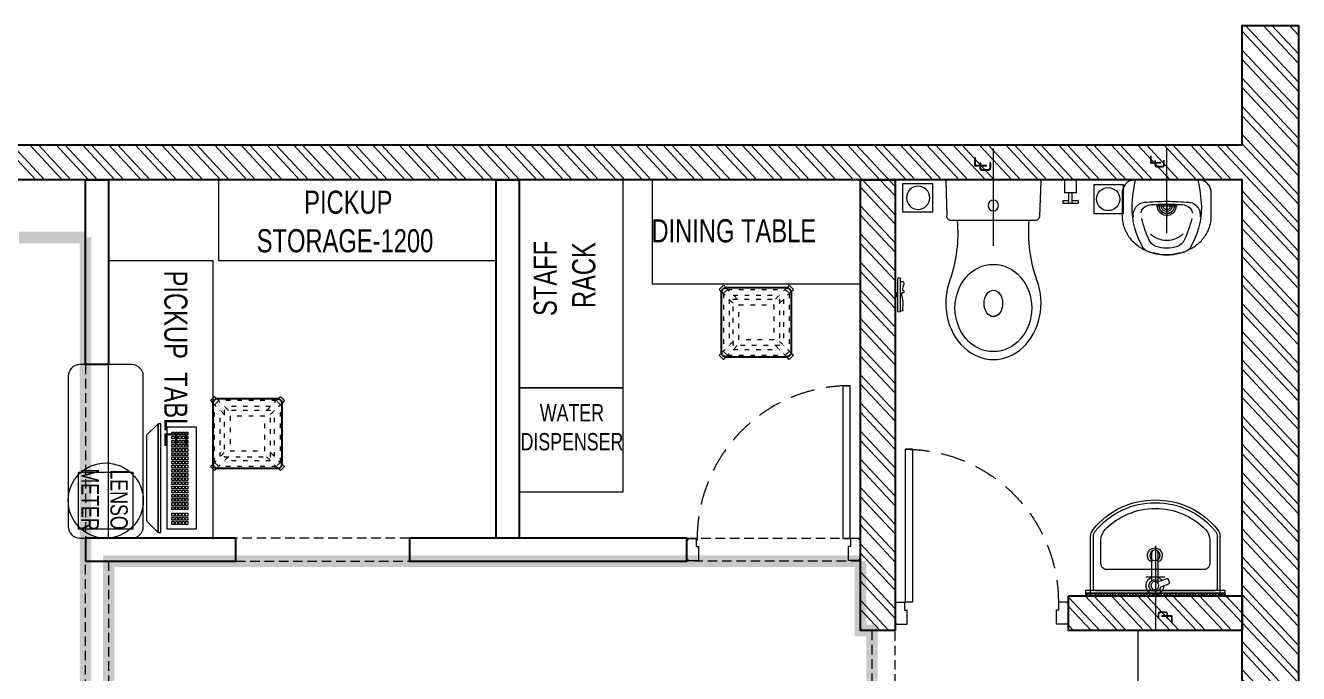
# Model space of a CAD drawing. Header units: feet. Extents: x 2862906 to 2880281, y -6061005 to -6054108.
# Drawn here: x 2874778 to 2880281, y -6056911 to -6054108 of the extents above; entities that cross this region are included whole.
import ezdxf

# ---------------------------------------------------------------- set-up
doc = ezdxf.new("R2010")
doc.units = ezdxf.units.FT
doc.header["$LTSCALE"] = 33
doc.header["$MEASUREMENT"] = 0
for name, pattern in [('a_p6_plan_L18$0$HIDDEN', [0.375, 0.25, -0.125]), ('ACAD_ISO03W100', [30, 12, -18]), ('CENTER', [2, 1.25, -0.25, 0.25, -0.25]), ('DOT2', [0.125, 0, -0.125]), ('HIDDEN', [9.525, 6.35, -3.175]), ('HIDDEN2', [4.7625, 3.175, -1.5875])]:
    doc.linetypes.add(name, pattern=pattern)
doc.layers.add('A-WALL', color=1, linetype='Continuous')
doc.layers.add('LAMINATE FINISH', color=80, linetype='Continuous')
for name, color, linetype, lineweight in [('centerline-toilets', 2, 'CENTER', 13), ('Door', 2, 'Continuous', 13), ('ele', 252, 'Continuous', 13), ('Fhitting', 152, 'Continuous', 30), ('LENS-CURTAIN', 5, 'a_p6_plan_L18$0$HIDDEN', 9), ('LENS-DOOR', 34, 'Continuous', 20), ('LENS-PARTITION', 21, 'Continuous', 25), ('LENS-TEXT', 31, 'Continuous', 5), ('LENS_DIMENSION', 193, 'Continuous', 0), ('LK-EQPMT', 3, 'Continuous', 18), ('LK-FF&E WALL', 1, 'Continuous', 9), ('LK-FLUTTED FINISH', 20, 'Continuous', 30), ('LK-IT', 3, 'Continuous', 18), ('LK-MIRROR', 133, 'Continuous', 13), ('LK-TILES FINISH', 251, 'Continuous', 5), ('LN-ELEVATION-1', 81, 'Continuous', 25), ('LN-ELEVATION-2', 103, 'Continuous', 20), ('LN-ELEVATION-3', 125, 'Continuous', 18), ('LN-ELEVATION-5', 167, 'Continuous', 5), ('LN-HATCH', 251, 'Continuous', 0), ('Mirror', 150, 'Continuous', 20), ('Panelling', 65, 'Continuous', 18), ('PARTITION', 22, 'Continuous', 30), ('Toilet', 5, 'Continuous', 9)]:
    doc.layers.add(name, color=color, linetype=linetype, lineweight=lineweight)
doc.styles.add('LK TXT', font='GILC____.TTF', dxfattribs={"height": 100})
doc.styles.get("Standard").update_dxf_attribs({"font": 'GILC____.TTF'})

# ---------------------------------------------------------------- blocks, each defined once
blk = doc.blocks.new('*U48')
at = {"layer": 'LENS-DOOR'}
for p, q in [((548121.7, 1779235.3), (548121.7, 1778573.8)), ((548121.7, 1779235.3), (548153, 1779235.3)), ((548153, 1778573.8), (548153, 1779235.3)), ((547447.3, 1778568.6), (547452.5, 1778568.6)), ((547447.3, 1778484.1), (547447.3, 1778568.6)), ((547452.5, 1778573.8), (547488.9, 1778573.8)), ((547452.5, 1778568.6), (547452.5, 1778573.8)), ((547488.9, 1778539.9), (547488.9, 1778573.8)), ((547488.9, 1778539.9), (547499.3, 1778539.9)), ((547499.3, 1778478.9), (547499.3, 1778539.9)), ((548121.7, 1778573.8), (548153, 1778573.8)), ((548145.2, 1778478.9), (548145.2, 1778539.9)), ((548155.6, 1778539.9), (548145.2, 1778539.9)), ((548192.1, 1778573.8), (548155.6, 1778573.8)), ((548155.6, 1778539.9), (548155.6, 1778573.8)), ((548192.1, 1778568.6), (548192.1, 1778573.8)), ((548197.3, 1778568.6), (548192.1, 1778568.6)), ((548197.3, 1778484.1), (548197.3, 1778568.6)), ((547447.3, 1778484.1), (547452.5, 1778484.1)), ((547452.5, 1778478.9), (547452.5, 1778484.1)), ((547452.5, 1778478.9), (547499.3, 1778478.9)), ((548192.1, 1778478.9), (548145.2, 1778478.9)), ((548192.1, 1778478.9), (548192.1, 1778484.1)), ((548197.3, 1778484.1), (548192.1, 1778484.1))]:
    blk.add_line(p, q, dxfattribs=at)
at = {"layer": 'LENS-DOOR', "color": 7, "linetype": 'HIDDEN2'}
blk.add_ellipse((548153, 1778573.8), major_axis=(-661.5, 0), ratio=1, start_param=-1.570791, end_param=0.051209, dxfattribs=at)
blk = doc.blocks.new('DLF-RSP-AR-CD-DWG-4DT-3113$0$X-TYPICAL TOILET UPPER FLOORS - 02$0$urinals')
at = {"layer": 'Toilet'}
for p, q in [((0, -15.6), (0, 8.3)), ((0, -105.4), (0, -161.1)), ((-46.1, -115), (46.1, -115))]:
    blk.add_line(p, q, dxfattribs=at)
blk.add_lwpolyline([(135, 0), (-135, 0, 0.036949), (-150, -116.2, 0.138094), (-99.8, -297.1, 0.221721), (-52, -317.9, 0.062656), (0, -325, 0.062656), (52, -317.9, 0.221721), (99.8, -297.1, 0.138094), (150, -116.2, 0.036949)], format="xyb", close=True, dxfattribs=at)
for centre, radius, start, end in [((-94.3, -144.9), 47.1, 93.3708, 154.4824), ((3.2, -1238.2), 1144.7, 90.1625, 95.0265), ((-50.5, -225.3), 118.5, 89.5454, 105.8857), ((-0.1, -996.2), 890.8, 89.9918, 93.182), ((0, -115), 40, 167.428, 12.572), ((0, -115), 33, 164.1814, 15.8186), ((0, -115), 32, 163.6049, 16.3951), ((0, -115), 22.6, 155.6653, 24.3347), ((0, -115), 14.7, 139.9109, 40.0891), ((-3.2, -1238.2), 1144.7, 84.9735, 89.8375), ((0.1, -996.2), 890.8, 86.818, 90.0082), ((50.5, -225.3), 118.5, 74.1143, 90.4546), ((94.3, -144.9), 47.1, 25.5176, 86.6292), ((-91, -152.7), 53.8, 148.4868, 188.6401), ((-71.4, -149.9), 40.2, 106.7016, 169.725), ((71.4, -149.9), 40.2, 10.275, 73.2984), ((91, -152.7), 53.8, 351.3599, 31.5132), ((413.9, -38.4), 538.2, 193.994, 204.5632), ((-413.9, -38.4), 538.2, 335.4368, 346.006), ((-30.1, -241.3), 50, 204.5632, 250.4606), ((-1.6, -165.3), 97.6, 225, 270.9552), ((1.6, -165.3), 97.6, 269.0448, 315), ((30.1, -241.3), 50, 289.5394, 335.4368), ((-1.5, -160.9), 135.4, 250.4606, 270.6492), ((1.5, -160.9), 135.4, 269.3508, 289.5394)]:
    blk.add_arc(centre, radius, start, end, dxfattribs=at)
blk.add_open_spline([(135, 0), (105.3, 0), (75.7, 0), (-13.3, 0), (-72.7, 0), (-132.7, 0), (-133.4, 0), (-134.3, 0), (-134.5, 0), (-134.7, 0), (-134.9, 0), (-135, 0), (-135, 0), (-135, 0), (-135, 0), (-135, 0), (-135, 0), (-135.1, 0), (-135.1, 0), (-135.2, 0), (-135.2, 0), (-135.3, 0), (-135.4, 0), (-135.7, 0), (-135.8, 0), (-136.4, 0), (-136.7, 0), (-137.7, -0.1), (-138.4, -0.1), (-140.5, -0.2), (-141.9, -0.4), (-146.2, -1), (-149, -1.7), (-154.8, -3.4), (-157.6, -4.5), (-163.1, -7.3), (-165.8, -8.9), (-171, -12.5), (-173.4, -14.6), (-177.9, -19.1), (-180, -21.5), (-183.6, -26.7), (-185.2, -29.4), (-188, -34.9), (-189.1, -37.8), (-190.8, -43.5), (-191.5, -46.3), (-192, -49.8), (-192.1, -50.5), (-192.3, -52.5), (-192.4, -53.8), (-192.5, -55.7), (-192.5, -56.2), (-192.5, -56.9), (-192.5, -57), (-192.5, -57.2), (-192.5, -57.3), (-192.5, -57.4), (-192.5, -57.4), (-192.5, -57.5), (-192.5, -57.5), (-192.5, -57.5), (-192.5, -57.6), (-192.5, -57.7), (-192.5, -57.8), (-192.5, -57.9), (-192.5, -58.1), (-192.5, -58.4), (-192.5, -58.6), (-192.5, -59.3), (-192.5, -59.7), (-192.5, -61), (-192.5, -61.9), (-192.5, -64.6), (-192.5, -66.4), (-192.5, -71.7), (-192.5, -75.2), (-192.5, -85.8), (-192.5, -92.9), (-192.5, -114.2), (-192.5, -128.4), (-192.5, -146.1), (-192.5, -144.6), (-192.5, -149.2), (-192.5, -150.3), (-192.5, -153.7), (-192.5, -156), (-192.5, -158.5), (-192.5, -158.8), (-192.5, -159.2), (-192.5, -159.4), (-192.5, -159.7), (-192.5, -159.8), (-192.5, -159.9), (-192.5, -160), (-192.5, -160), (-192.5, -160), (-192.5, -160.1), (-192.5, -160.1), (-192.5, -160.2), (-192.5, -160.3), (-192.5, -160.5), (-192.5, -160.6), (-192.5, -161), (-192.5, -161.2), (-192.5, -161.9), (-192.5, -162.4), (-192.4, -163.9), (-192.4, -164.9), (-192.3, -167.8), (-192.2, -169.8), (-191.7, -175.8), (-191.2, -179.9), (-189.3, -190.9), (-187.5, -198), (-182.8, -212.2), (-179.9, -219.2), (-172.8, -233.1), (-168.7, -239.9), (-159.3, -253), (-154, -259.4), (-142.4, -271.4), (-136, -277), (-122.6, -287.5), (-115.4, -292.3), (-100.5, -300.9), (-92.8, -304.8), (-76.9, -311.5), (-68.8, -314.3), (-52.5, -318.9), (-44.4, -320.7), (-28.1, -323.4), (-20, -324.2), (-9.4, -324.8), (-6.7, -324.9), (-2.5, -325), (-1, -325), (2, -325), (3.6, -325), (8.2, -324.9), (11.3, -324.7), (20.7, -324.1), (27, -323.5), (41.8, -321.2), (50.2, -319.5), (67, -314.9), (75.4, -312), (91.8, -305.3), (99.8, -301.4), (115.1, -292.5), (122.5, -287.5), (136.4, -276.8), (142.9, -270.9), (154.7, -258.5), (160.1, -252), (169.7, -238.4), (173.8, -231.3), (180.9, -217), (183.8, -209.7), (188.3, -195.1), (189.9, -187.8), (191.2, -179.3), (191.4, -178), (191.8, -174.1), (192.1, -171.5), (192.3, -167.9), (192.3, -166.9), (192.5, -164), (192.5, -162), (192.5, -160), (192.5, -159.9), (192.5, -159.8), (192.5, -159.7), (192.5, -159.5), (192.5, -159.4), (192.5, -159), (192.5, -158.8), (192.5, -158), (192.5, -157.5), (192.5, -155.9), (192.5, -154.9), (192.5, -151.8), (192.5, -149.7), (192.5, -143.5), (192.5, -144.3), (192.5, -131.9), (192.5, -123.6), (192.5, -98.8), (192.5, -82.2), (192.5, -64.8), (192.5, -64), (192.5, -61.5), (192.5, -59.9), (192.5, -58), (192.5, -57.8), (192.5, -57.5), (192.5, -57.5), (192.5, -57.4), (192.5, -57.4), (192.5, -57.4), (192.5, -57.3), (192.5, -57.2), (192.5, -57.2), (192.5, -57), (192.5, -56.8), (192.5, -56.4), (192.5, -56.1), (192.5, -55.3), (192.4, -54.7), (192.3, -53), (192.2, -51.9), (191.8, -48.4), (191.4, -46), (190, -40.4), (188.9, -37.2), (186.1, -30.8), (184.3, -27.7), (180.2, -21.8), (177.9, -19.1), (172.8, -14), (170, -11.7), (164, -7.7), (160.9, -6.1), (154.5, -3.3), (151.3, -2.3), (144.8, -0.7), (141.6, -0.3), (137.3, 0), (136.1, 0), (135, 0)], degree=3, knots=[0, 0, 0, 0, 0.329607, 0.329607, 0.988822, 0.988822, 0.996691, 0.996691, 0.998638, 0.998638, 0.99992, 0.99992, 1.000227, 1.000227, 1.000534, 1.000534, 1.001148, 1.001148, 1.002375, 1.002375, 1.00483, 1.00483, 1.009739, 1.009739, 1.019558, 1.019558, 1.039196, 1.039196, 1.078472, 1.078472, 1.157024, 1.157024, 1.314128, 1.314128, 1.471232, 1.471232, 1.628335, 1.628335, 1.785439, 1.785439, 1.942543, 1.942543, 2.099647, 2.099647, 2.256751, 2.256751, 2.413855, 2.413855, 2.450944, 2.450944, 2.525122, 2.525122, 2.556641, 2.556641, 2.563699, 2.563699, 2.567479, 2.567479, 2.57001, 2.57001, 2.570783, 2.570783, 2.572328, 2.572328, 2.573873, 2.573873, 2.576964, 2.576964, 2.583145, 2.583145, 2.595507, 2.595507, 2.620232, 2.620232, 2.669681, 2.669681, 2.76858, 2.76858, 2.966376, 2.966376, 3.36197, 3.36197, 3.45996, 3.45996, 3.491387, 3.491387, 3.554241, 3.554241, 3.562213, 3.562213, 3.566829, 3.566829, 3.570018, 3.570018, 3.570684, 3.570684, 3.571294, 3.571294, 3.571904, 3.571904, 3.573124, 3.573124, 3.575564, 3.575564, 3.580444, 3.580444, 3.590203, 3.590203, 3.609723, 3.609723, 3.648762, 3.648762, 3.72684, 3.72684, 3.861362, 3.861362, 3.995884, 3.995884, 4.130406, 4.130406, 4.264928, 4.264928, 4.39945, 4.39945, 4.533972, 4.533972, 4.668494, 4.668494, 4.803016, 4.803016, 4.937539, 4.937539, 5.072061, 5.072061, 5.118026, 5.118026, 5.144558, 5.144558, 5.17109, 5.17109, 5.224154, 5.224154, 5.330281, 5.330281, 5.468863, 5.468863, 5.607445, 5.607445, 5.746027, 5.746027, 5.884609, 5.884609, 6.023191, 6.023191, 6.161773, 6.161773, 6.300355, 6.300355, 6.438937, 6.438937, 6.577519, 6.577519, 6.602876, 6.602876, 6.653589, 6.653589, 6.673028, 6.673028, 6.711906, 6.711906, 6.713712, 6.713712, 6.715518, 6.715518, 6.719129, 6.719129, 6.726351, 6.726351, 6.740796, 6.740796, 6.769686, 6.769686, 6.827466, 6.827466, 6.943027, 6.943027, 7.174147, 7.174147, 7.636387, 7.636387, 7.659394, 7.659394, 7.705407, 7.705407, 7.71212, 7.71212, 7.713128, 7.713128, 7.714137, 7.714137, 7.716153, 7.716153, 7.720185, 7.720185, 7.728249, 7.728249, 7.744378, 7.744378, 7.776636, 7.776636, 7.841152, 7.841152, 7.970184, 7.970184, 8.14844, 8.14844, 8.326696, 8.326696, 8.504953, 8.504953, 8.683209, 8.683209, 8.861465, 8.861465, 9.039722, 9.039722, 9.217978, 9.217978, 9.283185, 9.283185, 9.283185, 9.283185], dxfattribs=at)
blk = doc.blocks.new('jALI')
at = {"layer": 'Toilet', "ltscale": 5}
h = blk.add_hatch(dxfattribs=at)
h.set_pattern_fill('HEX', color=256, scale=50, angle=135, double=1)
h.set_pattern_definition([(135, (-344825.863, 460708.187), (-7.65465545, -7.65465545), [6.25, -12.5]), (255, (-344825.863, 460708.187), (10.4564538, -2.80179835), [6.25, -12.5]), (195, (-344830.282, 460712.606), (2.80179835, -10.4564538), [6.25, -12.5])])
edge = h.paths.add_edge_path()
edge.add_arc((-393187.5, 163647.6), 50, -90, 270)
blk.add_lwpolyline([(-393249.5, 163581.9), (-393125.5, 163581.9), (-393125.5, 163709.4), (-393249.5, 163709.4)], close=True, dxfattribs=at)
blk.add_circle((-393187.5, 163647.6), 50, dxfattribs=at)
blk = doc.blocks.new('Urinal')
at = {"layer": 'centerline-toilets', "linetype": 'HIDDEN', "ltscale": 10}
blk.add_line((0, 230.9), (0, -137), dxfattribs=at)
at = {"layer": 'Fhitting', "lineweight": 0, "ltscale": 0.5, "rotation": 180}
blk.add_blockref('DLF-RSP-AR-CD-DWG-4DT-3113$0$X-TYPICAL TOILET UPPER FLOORS - 02$0$urinals', (0, 0), dxfattribs=at)
at = {"layer": 'Fhitting', "lineweight": 0, "ltscale": 0.5, "xscale": -1, "rotation": 90}
blk.add_blockref('jALI', (163394.4, -393103.5), dxfattribs=at)
at = {"layer": 'centerline-toilets', "linetype": 'DOT2', "insert": (-31.4, -69), "char_height": 75, "width": 495.827, "attachment_point": 5, "rotation": 270}
blk.add_mtext('{\\fISOCPEUR|b0|i0|c0|p34;℄}', dxfattribs=at)
blk = doc.blocks.new('WC')
at = {"layer": 'centerline-toilets', "linetype": 'HIDDEN', "ltscale": 10}
blk.add_line((0, 286.3), (0, -134.7), dxfattribs=at)
at = {"layer": 'Toilet'}
for p, q in [((-412.8, 566.9), (-412.8, 428.9)), ((-400.8, 566.9), (-400.8, 428.9)), ((-418.8, 506.9), (-424.8, 506.9)), ((-424.8, 506.9), (-424.8, 488.9)), ((-418.8, 506.9), (-418.8, 488.9)), ((-418.8, 503.9), (-412.8, 503.9)), ((-418.8, 488.9), (-424.8, 488.9)), ((-418.8, 491.9), (-412.8, 491.9)), ((180.6, 176.8), (-182.6, 176.8)), ((-205.8, 5.9), (-201.7, 157.2)), ((205.8, 5.9), (199.8, 157.2)), ((-200.1, 0), (200.1, 0))]:
    blk.add_line(p, q, dxfattribs=at)
at = {"layer": 'Toilet', "ltscale": 100}
for p, q in [((366.1, 103), (300.3, 103)), ((300.3, 91.5), (300.3, 103)), ((326.3, 91.5), (300.3, 91.5)), ((307.2, 0), (307.2, 57.2)), ((359.2, 57.2), (307.2, 57.2)), ((326.3, 103), (326.3, 57.2)), ((340.1, 103), (340.1, 57.2)), ((366.1, 91.5), (340.1, 91.5)), ((359.2, 57.2), (359.2, 0)), ((366.1, 91.5), (366.1, 103)), ((359.2, 0), (307.2, 0))]:
    blk.add_line(p, q, dxfattribs=at)
at = {"layer": 'Toilet'}
blk.add_circle((-0.3, 111.6), 22.9, dxfattribs=at)
for centre, radius, start, end in [((-406.8, 566.9), 6, 0, 180), ((-406.8, 428.9), 6, 180, 0), ((-776.4, 231.1), 622.3, 354.997, 19.0619), ((776, 226.4), 623.4, 160.5196, 184.5617), ((-182.4, 157.5), 19.3, 90.3509, 180.8981), ((180.5, 157.5), 19.3, 359.1019, 89.6491), ((-200.1, 5.7), 5.72, 177.9546, 270), ((200.1, 5.7), 5.72, 270, 2.0454)]:
    blk.add_arc(centre, radius, start, end, dxfattribs=at)
at = {"layer": 'Toilet', "extrusion": (0, 0, -1)}
for centre, major_axis, ratio, start_param, end_param in [((0, 533.5), (0, -244.6), 0.842028, 7.436326, 11.41323), ((0, 535.1), (0, -57.2), 0.7, 1.570796326794896, 7.853981633974482)]:
    blk.add_ellipse(centre, major_axis=major_axis, ratio=ratio, start_param=start_param, end_param=end_param, dxfattribs=at)
blk.add_ellipse((0, 555), major_axis=(0, -188.8), ratio=0.878788, dxfattribs=at)
at = {"layer": 'Toilet'}
blk.add_open_spline([(-400.8, 441), (-397.1, 440.5), (-384.3, 439), (-389, 459.3), (-395.6, 479.8), (-385.6, 478), (-385.9, 491.3), (-402.7, 487.2), (-384.8, 532.1), (-395.5, 546.6), (-390.9, 570.2), (-397.2, 568.8), (-400.8, 568)], degree=3, knots=[0, 0, 0, 0, 9.744972, 33.823887, 47.583551, 49.497915, 60.560502, 63.822284, 93.508019, 135.756925, 141.904352, 150.301906, 150.301906, 150.301906, 150.301906], dxfattribs=at)
at = {"layer": 'Fhitting', "lineweight": 0, "ltscale": 0.5, "rotation": 270}
blk.add_blockref('jALI', (-163972.9, -393109.2), dxfattribs=at)
at = {"layer": 'centerline-toilets', "linetype": 'DOT2', "insert": (-35.9, -56.9), "char_height": 85.827, "width": 567.402, "attachment_point": 5, "rotation": 270}
blk.add_mtext('{\\fISOCPEUR|b0|i0|c0|p34;℄}', dxfattribs=at)
blk = doc.blocks.new('Wash Basin')
at = {"layer": 'PARTITION', "lineweight": 9}
h = blk.add_hatch(dxfattribs=at)
h.set_pattern_fill('ANSI38', color=256, scale=70, angle=990, style=0, double=1)
h.set_pattern_definition([(315, (-64.7135, -33.325), (6.18718, 6.18718), []), (45, (-64.7135, -33.325), (6.18718, 18.56155), [21.875, -13.125])])
h.paths.add_polyline_path([(300.1, -22), (-300.1, -22), (-300.1, -34), (300.1, -34)])
at = {"layer": 'centerline-toilets', "linetype": 'HIDDEN', "ltscale": 10}
blk.add_line((0, -238.1), (0, 129.8), dxfattribs=at)
at = {"layer": 'Mirror', "ltscale": 0.5}
blk.add_lwpolyline([(-300.1, -34), (-300.1, -46), (300.1, -46), (300.1, -34)], close=True, dxfattribs=at)
at = {"layer": 'Panelling', "lineweight": 9}
blk.add_lwpolyline([(-300.1, -22), (-300.1, -34), (300.1, -34), (300.1, -22)], close=True, dxfattribs=at)
at = {"layer": 'Toilet', "ltscale": 100}
for p, q in [((-280, -32), (-280, -278.3)), ((-270, -22), (270, -22)), ((-268, -55), (-268, -278.3)), ((-258, -45), (258, -45)), ((268, -55), (268, -278.3)), ((280, -32), (280, -278.3)), ((-14.8, -88.6), (-14.6, -207.9)), ((11, -207.9), (10.8, -88.6))]:
    blk.add_line(p, q, dxfattribs=at)
blk.add_lwpolyline([(40.7, -103.2), (-41.1, -103.2)], dxfattribs=at)
blk.add_lwpolyline([(23.1, -61.6), (57.7, -73.5, -0.414214), (61.4, -81.2), (57.5, -92.5, -0.414214), (49.9, -96.2), (16.1, -84.6)], format="xyb", dxfattribs=at)
blk.add_lwpolyline([(-235, -264, 0.191896), (-217.2, -308.7, 0.420236), (217.2, -308.7, 0.191896), (235, -264), (235, -160.5, 0.414214), (210, -135.5), (-210, -135.5, 0.414214), (-235, -160.5)], format="xyb", close=True, dxfattribs=at)
for centre, radius in [((-2, -66.5), 17.5), ((-2, -196.8), 22.5)]:
    blk.add_circle(centre, radius, dxfattribs=at)
for centre, radius, start, end in [((-270, -32), 10, 90, 180), ((-258, -55), 10, 90, 180), ((258, -55), 10, 0, 90), ((270, -32), 10, 0, 90), ((-2, -197.1), 32.1, 113.0898, 66.246), ((-2, -196.8), 20.5, 128.0403, 237.2899), ((-2, -196.8), 20.5, 304.4733, 50.7332), ((-230, -278.3), 50, 180, 218.4461), ((0, -89.3), 347.7, 219.2826, 320.7174), ((-230, -278.3), 38, 180, 218.4461), ((0, -89.3), 335.7, 219.313, 320.687), ((230, -278.3), 38, 321.5539, 0), ((230, -278.3), 50, 321.5539, 0)]:
    blk.add_arc(centre, radius, start, end, dxfattribs=at)
for centre, major_axis, start_param, end_param in [((-2, -66.5), (0, 38.3), 4.720493, 9.081982), ((-2, -66.5), (-0.2, -25.6), 1.769108, 7.074098), ((-2, -66.5), (0, 38.3), 3.484555, 4.083576), ((-1.8, -207.9), (-9.04, 9.04), 0.785398, 3.926991)]:
    blk.add_ellipse(centre, major_axis=major_axis, ratio=1, start_param=start_param, end_param=end_param, dxfattribs=at)
at = {"layer": 'centerline-toilets', "linetype": 'DOT2', "insert": (33.3, 61.8), "char_height": 75, "width": 495.827, "attachment_point": 5, "rotation": 90}
blk.add_mtext('{\\fISOCPEUR|b0|i0|c0|p34;℄}', dxfattribs=at)
blk = doc.blocks.new('A$C26c017d8')
at = {"layer": 'LN-HATCH'}
h = blk.add_hatch(dxfattribs=at)
h.set_pattern_fill('ANSI32', color=256, scale=222, angle=268.1105)
h.set_pattern_definition([(313.1105193, (-3081541.57, 5461336.75), (60.7755651, 56.8937008), []), (313.1105193, (-3081542.86, 5461297.53), (60.7755651, 56.8937008), [])])
h.paths.add_polyline_path([(-12495, 365), (-16742, 365), (-16742, 101), (-12495, 101)], flags=17)
h.paths.add_polyline_path([(-7834, 345), (-11975, 345), (-11975, 101), (-7834, 101)], flags=17)
h.paths.add_polyline_path([(-2448, 345), (-7183, 345), (-7183, 101), (-2448, 101)], flags=17)
h.paths.add_polyline_path([(-16742, 6380), (-244, 6380), (-244, 6897), (0, 6897), (0, 0), (-244, 0), (-244, 101), (-1654, 101), (-1654, 345), (-244, 345), (-244, 6230), (-16742, 6230)])
h.paths.add_polyline_path([(-1744, 4280), (-1894, 4280), (-1894, 6230), (-1744, 6230)], flags=17)
h.paths.add_polyline_path([(-994, 4430), (-244, 4430), (-244, 4280), (-994, 4280)], flags=17)
at = {"layer": 'A-WALL'}
for points in [[(-16742, 6380), (-244, 6380), (-244, 6897), (0, 6897), (0, 0), (-244, 0), (-244, 101), (-1654, 101), (-1654, 345), (-244, 345), (-244, 6230), (-16742, 6230)], [(-1744, 4280), (-1894, 4280), (-1894, 6230), (-1744, 6230)], [(-994, 4430), (-244, 4430), (-244, 4280), (-994, 4280)]]:
    blk.add_lwpolyline(points, close=True, dxfattribs=at)
at = {"layer": 'Door', "xscale": -1}
blk.add_blockref('*U48', (546453.3, -1774171.3), dxfattribs=at)
at = {"layer": 'ele', "color": 0, "lineweight": -2, "xscale": -1, "rotation": 180}
for name, p in [('WC', (-1319.2, 6230)), ('Urinal', (-569.8, 6230)), ('Wash Basin', (-619, 4408))]:
    blk.add_blockref(name, p, dxfattribs=at)
blk = doc.blocks.new('CLENS 600 TYPE 6')
at = {"layer": 'LN-ELEVATION-1', "ltscale": 0.5}
blk.add_lwpolyline([(130, -225), (-130, -225, -0.414214), (-150, -205), (-150, 55, -0.414214), (-130, 75), (130, 75, -0.414214), (150, 55), (150, -205, -0.414214)], format="xyb", close=True, dxfattribs=at)
at = {"layer": 'LN-ELEVATION-3', "linetype": 'ACAD_ISO03W100', "ltscale": 0.05}
for p, q in [((-82.3, 25), (-124.7, 67.4)), ((124.7, 67.4), (-124.7, 67.4)), ((82.3, 25), (124.7, 67.4)), ((-100, 7.3), (-142.4, 49.7)), ((-142.4, -199.7), (-142.4, 49.7)), ((-117.4, -174.7), (-117.4, 24.7)), ((99.7, 42.4), (-99.7, 42.4)), ((100, 7.3), (142.4, 49.7)), ((117.4, -174.7), (117.4, 24.7)), ((142.4, -199.7), (142.4, 49.7)), ((-100, -157.3), (-142.4, -199.7)), ((100, -157.3), (142.4, -199.7)), ((-82.3, -175), (-124.7, -217.4)), ((124.7, -217.4), (-124.7, -217.4)), ((99.7, -192.4), (-99.7, -192.4)), ((82.3, -175), (124.7, -217.4))]:
    blk.add_line(p, q, dxfattribs=at)
for points in [[(-132.2, 74.9), (-124.7, 67.4), (-142.4, 49.7), (-149.9, 57.2)], [(132.2, 74.9), (124.7, 67.4), (142.4, 49.7), (149.9, 57.2)], [(-132.2, -224.9), (-124.7, -217.4), (-142.4, -199.7), (-149.9, -207.2)], [(132.2, -224.9), (124.7, -217.4), (142.4, -199.7), (149.9, -207.2)]]:
    blk.add_lwpolyline(points, dxfattribs=at)
for points in [[(100, -175), (-100, -175), (-100, 25), (100, 25)], [(75, -150), (-75, -150), (-75, 0), (75, 0)]]:
    blk.add_lwpolyline(points, close=True, dxfattribs=at)
at = {"layer": 'LN-ELEVATION-5', "ltscale": 0.5}
for points in [[(-149.9, 57.2), (-160.1, 67.4), (-142.4, 85.1), (-132.2, 74.9)], [(149.9, 57.2), (160.1, 67.4), (142.4, 85.1), (132.2, 74.9)], [(-149.9, -207.2), (-160.1, -217.4), (-142.4, -235.1), (-132.2, -224.9)], [(149.9, -207.2), (160.1, -217.4), (142.4, -235.1), (132.2, -224.9)]]:
    blk.add_lwpolyline(points, dxfattribs=at)
blk = doc.blocks.new('*U25')
at = {"layer": 'LK-EQPMT', "ltscale": 12}
blk.add_lwpolyline([(6, 4.9), (-6, 4.9), (-6, -4.9), (6, -4.9)], close=True, dxfattribs=at)
blk = doc.blocks.new('*U26')
at = {"color": 0, "linetype": 'ByBlock', "lineweight": -2}
for p in [(0, 0), (18, 0), (35.9, 0), (53.9, 0), (71.8, 0), (89.8, 0), (107.8, 0), (125.7, 0), (143.7, 0), (161.6, 0), (179.6, 0), (197.6, 0), (215.5, 0), (233.5, 0), (251.4, 0), (269.4, 0), (287.4, 0), (305.3, 0), (323.3, 0), (0, -14.7), (0, -29.5), (0, -44.2), (0, -59), (18, -14.7), (18, -29.5), (18, -44.2), (18, -59), (35.9, -14.7), (35.9, -29.5), (35.9, -44.2), (35.9, -59), (53.9, -14.7), (53.9, -29.5), (53.9, -44.2), (53.9, -59), (71.8, -14.7), (71.8, -29.5), (71.8, -44.2), (71.8, -59), (89.8, -14.7), (89.8, -29.5), (89.8, -44.2), (89.8, -59), (107.8, -14.7), (107.8, -29.5), (107.8, -44.2), (107.8, -59), (125.7, -14.7), (125.7, -29.5), (125.7, -44.2), (125.7, -59), (143.7, -14.7), (143.7, -29.5), (143.7, -44.2), (143.7, -59), (161.6, -14.7), (161.6, -29.5), (161.6, -44.2), (161.6, -59), (179.6, -14.7), (179.6, -29.5), (179.6, -44.2), (179.6, -59), (197.6, -14.7), (197.6, -29.5), (197.6, -44.2), (197.6, -59), (215.5, -14.7), (215.5, -29.5), (215.5, -44.2), (215.5, -59), (233.5, -14.7), (233.5, -29.5), (233.5, -44.2), (233.5, -59), (251.4, -14.7), (251.4, -29.5), (251.4, -44.2), (251.4, -59), (269.4, -14.7), (269.4, -29.5), (269.4, -44.2), (269.4, -59), (287.4, -14.7), (287.4, -29.5), (287.4, -44.2), (287.4, -59), (305.3, -14.7), (305.3, -29.5), (305.3, -44.2), (305.3, -59), (323.3, -14.7), (323.3, -29.5), (323.3, -44.2), (323.3, -59)]:
    blk.add_blockref('*U25', p, dxfattribs=at)
blk = doc.blocks.new('*U23')
at = {"layer": 'LK-EQPMT', "ltscale": 12}
blk.add_lwpolyline([(6, 4.9), (-6, 4.9), (-6, -4.9), (6, -4.9)], close=True, dxfattribs=at)
blk = doc.blocks.new('*U24')
at = {"color": 0, "linetype": 'ByBlock', "lineweight": -2}
for p in [(0, 0), (18, 0), (35.9, 0), (0, -14.7), (0, -29.5), (0, -44.2), (0, -59), (18, -14.7), (18, -29.5), (18, -44.2), (18, -59), (35.9, -14.7), (35.9, -29.5), (35.9, -44.2), (35.9, -59)]:
    blk.add_blockref('*U23', p, dxfattribs=at)
blk = doc.blocks.new('*U18')
at = {"ltscale": 12}
blk.add_lwpolyline([(8, 0), (8, 129.1), (448, 129.1), (448, 0)], close=True, dxfattribs=at)
for name, p in [('*U26', (35.2, 101.6)), ('*U24', (386.6, 101.6))]:
    blk.add_blockref(name, p)
blk = doc.blocks.new('Pickup table PC')
at = {"layer": 'LN-ELEVATION-2', "ltscale": 0.5}
for points in [[(470, 50), (0, 50), (0, 62), (470, 62)], [(420, 0), (50, 0), (0, 50), (470, 50)]]:
    blk.add_lwpolyline(points, close=True, dxfattribs=at)
blk = doc.blocks.new('Stool')
at = {"layer": 'LN-ELEVATION-1', "ltscale": 0.5}
blk.add_lwpolyline([(-130, 300), (130, 300, -0.414214), (150, 280), (150, 20, -0.414214), (130, 0), (-130, 0, -0.414214), (-150, 20), (-150, 280, -0.414214)], format="xyb", close=True, dxfattribs=at)
at = {"layer": 'LN-ELEVATION-3', "linetype": 'ACAD_ISO03W100', "ltscale": 0.05}
for p, q in [((-82.3, 250), (-124.7, 292.4)), ((-124.7, 292.4), (124.7, 292.4)), ((82.3, 250), (124.7, 292.4)), ((-100, 232.3), (-142.4, 274.7)), ((-142.4, 274.7), (-142.4, 25.3)), ((-117.4, 249.7), (-117.4, 50.3)), ((-99.7, 267.4), (99.7, 267.4)), ((100, 232.3), (142.4, 274.7)), ((117.4, 249.7), (117.4, 50.3)), ((142.4, 274.7), (142.4, 25.3)), ((-100, 67.7), (-142.4, 25.3)), ((100, 67.7), (142.4, 25.3)), ((-82.3, 50), (-124.7, 7.6)), ((-124.7, 7.6), (124.7, 7.6)), ((-99.7, 32.6), (99.7, 32.6)), ((82.3, 50), (124.7, 7.6))]:
    blk.add_line(p, q, dxfattribs=at)
for points in [[(-132.2, 299.9), (-124.7, 292.4), (-142.4, 274.7), (-149.9, 282.2)], [(132.2, 299.9), (124.7, 292.4), (142.4, 274.7), (149.9, 282.2)], [(-132.2, 0.1), (-124.7, 7.6), (-142.4, 25.3), (-149.9, 17.8)], [(132.2, 0.1), (124.7, 7.6), (142.4, 25.3), (149.9, 17.8)]]:
    blk.add_lwpolyline(points, dxfattribs=at)
for points in [[(-100, 250), (100, 250), (100, 50), (-100, 50)], [(-75, 225), (75, 225), (75, 75), (-75, 75)]]:
    blk.add_lwpolyline(points, close=True, dxfattribs=at)
at = {"layer": 'LN-ELEVATION-5', "ltscale": 0.5}
for points in [[(-149.9, 282.2), (-160.1, 292.4), (-142.4, 310.1), (-132.2, 299.9)], [(149.9, 282.2), (160.1, 292.4), (142.4, 310.1), (132.2, 299.9)], [(-149.9, 17.8), (-160.1, 7.6), (-142.4, -10.1), (-132.2, 0.1)], [(149.9, 17.8), (160.1, 7.6), (142.4, -10.1), (132.2, 0.1)]]:
    blk.add_lwpolyline(points, dxfattribs=at)

msp = doc.modelspace()

# ---------------------------------------------------------------- linework, layer by layer
at = {"layer": 'LAMINATE FINISH', "color": 85, "linetype": 'ACAD_ISO03W100', "ltscale": 0.05, "const_width": 50}
msp.add_lwpolyline([(2877637.2, -6056424.8), (2878387.2, -6056424.8)], dxfattribs=at)
at = {"layer": 'LENS-CURTAIN', "ltscale": 5}
for points in [[(2875137.2, -6055574.8), (2875037.2, -6055574.8), (2875037.2, -6056324.8), (2875137.2, -6056324.8)], [(2875687.2, -6056424.8), (2876437.2, -6056424.8), (2876437.2, -6056324.8), (2875687.2, -6056324.8)], [(2877637.2, -6056324.8), (2878387.2, -6056324.8), (2878387.2, -6056424.8), (2877637.2, -6056424.8)], [(2875137.2, -6057224.8), (2875037.2, -6057224.8), (2875037.2, -6056424.8), (2875137.2, -6056424.8)], [(2878437.2, -6056724.8), (2878437.2, -6057759.8), (2878537.2, -6057759.8), (2878537.2, -6056724.8)]]:
    msp.add_lwpolyline(points, close=True, dxfattribs=at)
at = {"layer": 'LENS-PARTITION'}
for points in [[(2875137.2, -6055574.8), (2875037.2, -6055574.8), (2875037.2, -6054774.8), (2875137.2, -6054774.8)], [(2876912.2, -6056324.8), (2876812.2, -6056324.8), (2876812.2, -6054774.8), (2876912.2, -6054774.8)], [(2875037.2, -6056424.8), (2875687.2, -6056424.8), (2875687.2, -6056324.8), (2875037.2, -6056324.8)], [(2876437.2, -6056424.8), (2877637.2, -6056424.8), (2877637.2, -6056324.8), (2876437.2, -6056324.8)]]:
    msp.add_lwpolyline(points, close=True, dxfattribs=at)
at = {"layer": 'LK-EQPMT'}
msp.add_lwpolyline([(2875007.2, -6056039.7), (2875242.2, -6056039.7), (2875242.2, -6056285.7), (2875007.2, -6056285.7)], close=True, dxfattribs=at)
at = {"layer": 'LK-FF&E WALL'}
for points in [[(2876812.2, -6055124.8), (2876812.2, -6054774.8), (2875612.2, -6054774.8), (2875612.2, -6055124.8)], [(2876912.2, -6054774.8), (2876912.2, -6055674.8), (2877362.2, -6055674.8), (2877362.2, -6054774.8)], [(2877487.2, -6055224.8), (2878387.2, -6055224.8), (2878387.2, -6054774.8), (2877487.2, -6054774.8)], [(2875137.2, -6056324.8), (2875137.2, -6055124.8), (2875587.2, -6055124.8), (2875587.2, -6056324.8)], [(2876912.2, -6056124.8), (2877362.2, -6056124.8), (2877362.2, -6055674.8), (2876912.2, -6055674.8)], [(2879587.2, -6056724.8), (2879587.2, -6057624.8), (2880037.2, -6057624.8), (2880037.2, -6056724.8)]]:
    msp.add_lwpolyline(points, close=True, dxfattribs=at)
msp.add_lwpolyline([(2875012.2, -6056324.8), (2875237.2, -6056324.8, 0.414214), (2875287.2, -6056274.8), (2875287.2, -6055624.8, 0.414214), (2875237.2, -6055574.8), (2875012.2, -6055574.8, 0.414214), (2874962.2, -6055624.8), (2874962.2, -6056274.8, 0.414214)], format="xyb", close=True, dxfattribs=at)
msp.add_circle((2875124.7, -6056162.7), 162.5, dxfattribs=at)
at = {"layer": 'LK-FLUTTED FINISH', "linetype": 'ACAD_ISO03W100', "ltscale": 0.05, "const_width": 50}
msp.add_lwpolyline([(2875037.2, -6059209.8), (2875037.2, -6055024.8)], dxfattribs=at)
at = {"layer": 'LK-MIRROR', "linetype": 'ACAD_ISO03W100', "ltscale": 0.05, "const_width": 50}
msp.add_lwpolyline([(2875037.2, -6055024.8), (2874749.2, -6055024.8)], dxfattribs=at)
at = {"layer": 'LK-TILES FINISH', "color": 212, "linetype": 'ACAD_ISO03W100', "ltscale": 0.05, "const_width": 50}
msp.add_lwpolyline([(2878387.2, -6056424.8), (2878387.2, -6056724.8), (2878437.2, -6056724.8), (2878437.2, -6059059.8), (2877637.2, -6059059.8), (2877637.2, -6057224.8), (2875137.2, -6057224.8), (2875137.2, -6056424.8), (2877637.2, -6056424.8)], dxfattribs=at)

# ---------------------------------------------------------------- block references
at = {"layer": 'Door'}
msp.add_blockref('*U48', (2330190, -7834901.1), dxfattribs=at)
at = {"layer": 'LENS_DIMENSION'}
msp.add_blockref('A$C26c017d8', (2880281.2, -6061004.8), dxfattribs=at)
at = {"layer": 'LK-FF&E WALL'}
msp.add_blockref('Stool', (2877937.2, -6055541.8), dxfattribs=at)
at = {"layer": 'LK-FF&E WALL', "xscale": -1, "rotation": 90}
msp.add_blockref('CLENS 600 TYPE 6', (2875662.2, -6055873), dxfattribs=at)
at = {"layer": 'LK-IT', "xscale": -1, "rotation": 270.0000000000001}
msp.add_blockref('Pickup table PC', (2875301.3, -6056300.2), dxfattribs=at)
at = {"layer": 'LK-IT', "ltscale": 0.5, "xscale": -1, "rotation": 90}
msp.add_blockref('*U18', (2875517.6, -6055837.2), dxfattribs=at)

# ---------------------------------------------------------------- texts
at = {"layer": 'LENS-TEXT', "color": 0, "linetype": 'Continuous', "ltscale": 3, "attachment_point": 5, "style": 'LK TXT'}
for s, width, gutter_width, insert, char_height in [(' PICKUP STORAGE-1200', 1099.487, 1, (2876159.1, -6054956.3), 100), ('DINING TABLE', 783.964, 1, (2877839.9, -6054996.7), 100), ('WATER \\PDISPENSER', 264.162, 0.75, (2877140.2, -6055846.2), 75)]:
    msp.add_mtext_dynamic_manual_height_columns(s, width=width, gutter_width=gutter_width, heights=[0], dxfattribs=dict(at, insert=insert, char_height=char_height))
for s, width, gutter_width, insert, char_height, rotation in [('STAFF\\P RACK', 1099.487, 1, (2877108.4, -6055202), 100, 90), ('PICKUP  TABLE  ', 783.964, 1, (2875427.1, -6055549.8), 100, 270), ('LENSO\\PMETER', 353.056, 0.5, (2875119.9, -6056158.4), 75, 270)]:
    msp.add_mtext_dynamic_manual_height_columns(s, width=width, gutter_width=gutter_width, heights=[0], dxfattribs=dict(at, insert=insert, char_height=char_height, rotation=rotation))

doc.saveas('drawing.dxf')
